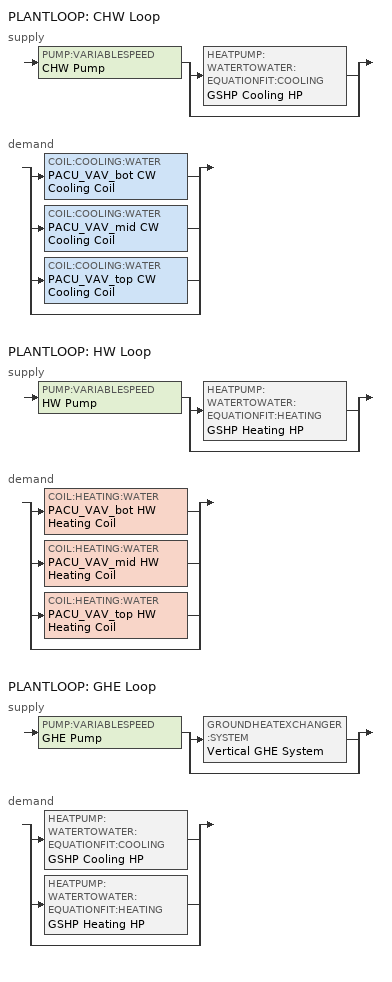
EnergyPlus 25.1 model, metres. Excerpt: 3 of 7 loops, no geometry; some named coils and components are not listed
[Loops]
PLANTLOOP 'CHW Loop'
 supply: PUMP:VARIABLESPEED 'CHW Pump' > split
  | HEATPUMP:WATERTOWATER:EQUATIONFIT:COOLING 'GSHP Cooling HP'
  | bypass
 demand: split
  | COIL:COOLING:WATER 'PACU_VAV_bot CW Cooling Coil'
  | COIL:COOLING:WATER 'PACU_VAV_mid CW Cooling Coil'
  | COIL:COOLING:WATER 'PACU_VAV_top CW Cooling Coil'
  | bypass
PLANTLOOP 'HW Loop'
 supply: PUMP:VARIABLESPEED 'HW Pump' > split
  | HEATPUMP:WATERTOWATER:EQUATIONFIT:HEATING 'GSHP Heating HP'
  | bypass
 demand: split
  | COIL:HEATING:WATER 'PACU_VAV_bot HW Heating Coil'
  | COIL:HEATING:WATER 'PACU_VAV_mid HW Heating Coil'
  | COIL:HEATING:WATER 'PACU_VAV_top HW Heating Coil'
  | bypass
PLANTLOOP 'GHE Loop'
 supply: PUMP:VARIABLESPEED 'GHE Pump' > split
  | GROUNDHEATEXCHANGER:SYSTEM 'Vertical GHE System'
  | bypass
 demand: split
  | HEATPUMP:WATERTOWATER:EQUATIONFIT:COOLING 'GSHP Cooling HP'
  | HEATPUMP:WATERTOWATER:EQUATIONFIT:HEATING 'GSHP Heating HP'
  | bypass
[SIZING:PLANT] Sizing Option=NonCoincident; Zone Timesteps in Averaging Window=1
Name | Loop Type | Design Loop Exit Temperature | Loop Design Temperature Difference
CHW Loop | Cooling | 7 | 5
HW Loop | Heating | 45 | 11
GHE Loop | Condenser | 30 | 5.5
[AirLoopHVAC:ReturnPlenum]
Name | Zone
FirstFloor_Plenum_Return | FirstFloor_Plenum
MidFloor_Plenum_Return | MidFloor_Plenum
[PUMP:VARIABLESPEED] Design Maximum Flow Rate=autosize; Design Pump Head=179352; Design Power Consumption=autosize; Motor Efficiency=0.9; Fraction of Motor Inefficiencies to Fluid Stream=0; Coefficient 1 of the Part Load Performance Curve=0; Coefficient 2 of the Part Load Performance Curve=1; Coefficient 3 of the Part Load Performance Curve=0; Coefficient 4 of the Part Load Performance Curve=0; Design Minimum Flow Rate=0; Pump Control Type=Intermittent; Design Power Sizing Method=PowerPerFlowPerPressure; Design Electric Power per Unit Flow Rate=348701.1; Design Shaft Power per Unit Flow Rate per Unit Head=1.28205; Design Minimum Flow Rate Fraction=0; EndUse Subcategory=General
CHW Pump; HW Pump; GHE Pump
[HEATPUMP:WATERTOWATER:EQUATIONFIT:HEATING]
GSHP Heating HP: Reference Load Side Flow Rate=autosize; Reference Source Side Flow Rate=autosize; Reference Heating Capacity=autosize; Reference Heating Power Consumption=autosize; Heating Capacity Curve=GSHP_HeatCap_QuadLinear; Heating Compressor Power Curve=GSHP_HeatPwr_QuadLinear; Reference Coefficient of Performance=7.5; Sizing Factor=1; Companion Cooling Heat Pump=GSHP Cooling HP
[HEATPUMP:WATERTOWATER:EQUATIONFIT:COOLING]
GSHP Cooling HP: Reference Load Side Flow Rate=autosize; Reference Source Side Flow Rate=autosize; Reference Cooling Capacity=autosize; Reference Cooling Power Consumption=autosize; Cooling Capacity Curve=GSHP_CoolCap_QuadLinear; Cooling Compressor Power Curve=GSHP_CoolPwr_QuadLinear; Reference Coefficient of Performance=8; Sizing Factor=1; Companion Heating Heat Pump=GSHP Heating HP
[PLANTLOOP] Fluid Type=Water; Maximum Loop Flow Rate=autosize; Minimum Loop Flow Rate=0; Plant Loop Volume=autosize; Load Distribution Scheme=Optimal; Plant Loop Demand Calculation Scheme=SingleSetpoint; Common Pipe Simulation=None; Pressure Simulation Type=None; Loop Circulation Time=2
Name | Plant Equipment Operation Scheme | Maximum Loop Temperature | Minimum Loop Temperature
CHW Loop | CHW Loop Operation Schemes | 25 | 2
HW Loop | HW Loop Operation Schemes | 60 | 10
GHE Loop | GHE Loop Operation Schemes | 40 | -5
[PLANTEQUIPMENTLIST]
CHW Equipment List: GSHP Cooling HP
HW Equipment List: GSHP Heating HP
GHE Equipment List: Vertical GHE System
[PLANTEQUIPMENTOPERATION:UNCONTROLLED]
GHE Uncontrolled Operation: Equipment List=GHE Equipment List
[PLANTEQUIPMENTOPERATION:COOLINGLOAD]
CHW Cooling Operation: Load Range 1 Lower Limit=0; Load Range 1 Upper Limit=1000000000; Range 1 Equipment List=CHW Equipment List
[PLANTEQUIPMENTOPERATION:HEATINGLOAD]
HW Heating Operation: Load Range 1 Lower Limit=0; Load Range 1 Upper Limit=1000000000; Range 1 Equipment List=HW Equipment List
[PLANTEQUIPMENTOPERATIONSCHEMES] Control Scheme 1 Schedule=ALWAYS_ON
Name | Control Scheme 1
CHW Loop Operation Schemes | CHW Cooling Operation
HW Loop Operation Schemes | HW Heating Operation
GHE Loop Operation Schemes | GHE Uncontrolled Operation
[EnergyManagementSystem:Program]
SET_Perimeter_top_ZN_3_Light_EMS_Program: SET Perimeter_top_ZN_3_LSr_IP =0.093*Perimeter_top_ZN_3_LSr/Perimeter_top_ZN_3_Area; IF (Perimeter_top_ZN_3_Occ_Sensor <= 0) && (Perimeter_top_ZN_3_LSr_IP >= 0.02); SET Perimeter_top_ZN_3_Light_Actuator = 0.02*Perimeter_top_ZN_3_Area/0.09290304; ELSE; SET Perimeter_top_ZN_3_Light_Actuator = NULL; ENDIF
SET_Perimeter_top_ZN_2_Light_EMS_Program: SET Perimeter_top_ZN_2_LSr_IP =0.093*Perimeter_top_ZN_2_LSr/Perimeter_top_ZN_2_Area; IF (Perimeter_top_ZN_2_Occ_Sensor <= 0) && (Perimeter_top_ZN_2_LSr_IP >= 0.02); SET Perimeter_top_ZN_2_Light_Actuator = 0.02*Perimeter_top_ZN_2_Area/0.09290304; ELSE; SET Perimeter_top_ZN_2_Light_Actuator = NULL; ENDIF
SET_Perimeter_top_ZN_1_Light_EMS_Program: SET Perimeter_top_ZN_1_LSr_IP =0.093*Perimeter_top_ZN_1_LSr/Perimeter_top_ZN_1_Area; IF (Perimeter_top_ZN_1_Occ_Sensor <= 0) && (Perimeter_top_ZN_1_LSr_IP >= 0.02); SET Perimeter_top_ZN_1_Light_Actuator = 0.02*Perimeter_top_ZN_1_Area/0.09290304; ELSE; SET Perimeter_top_ZN_1_Light_Actuator = NULL; ENDIF
SET_Perimeter_top_ZN_4_Light_EMS_Program: SET Perimeter_top_ZN_4_LSr_IP =0.093*Perimeter_top_ZN_4_LSr/Perimeter_top_ZN_4_Area; IF (Perimeter_top_ZN_4_Occ_Sensor <= 0) && (Perimeter_top_ZN_4_LSr_IP >= 0.02); SET Perimeter_top_ZN_4_Light_Actuator = 0.02*Perimeter_top_ZN_4_Area/0.09290304; ELSE; SET Perimeter_top_ZN_4_Light_Actuator = NULL; ENDIF
SET_Perimeter_bot_ZN_3_Light_EMS_Program: SET Perimeter_bot_ZN_3_LSr_IP =0.093*Perimeter_bot_ZN_3_LSr/Perimeter_bot_ZN_3_Area; IF (Perimeter_bot_ZN_3_Occ_Sensor <= 0) && (Perimeter_bot_ZN_3_LSr_IP >= 0.02); SET Perimeter_bot_ZN_3_Light_Actuator = 0.02*Perimeter_bot_ZN_3_Area/0.09290304; ELSE; SET Perimeter_bot_ZN_3_Light_Actuator = NULL; ENDIF
SET_Perimeter_bot_ZN_2_Light_EMS_Program: SET Perimeter_bot_ZN_2_LSr_IP =0.093*Perimeter_bot_ZN_2_LSr/Perimeter_bot_ZN_2_Area; IF (Perimeter_bot_ZN_2_Occ_Sensor <= 0) && (Perimeter_bot_ZN_2_LSr_IP >= 0.02); SET Perimeter_bot_ZN_2_Light_Actuator = 0.02*Perimeter_bot_ZN_2_Area/0.09290304; ELSE; SET Perimeter_bot_ZN_2_Light_Actuator = NULL; ENDIF
SET_Perimeter_bot_ZN_1_Light_EMS_Program: SET Perimeter_bot_ZN_1_LSr_IP =0.093*Perimeter_bot_ZN_1_LSr/Perimeter_bot_ZN_1_Area; IF (Perimeter_bot_ZN_1_Occ_Sensor <= 0) && (Perimeter_bot_ZN_1_LSr_IP >= 0.02); SET Perimeter_bot_ZN_1_Light_Actuator = 0.02*Perimeter_bot_ZN_1_Area/0.09290304; ELSE; SET Perimeter_bot_ZN_1_Light_Actuator = NULL; ENDIF
SET_Perimeter_bot_ZN_4_Light_EMS_Program: SET Perimeter_bot_ZN_4_LSr_IP =0.093*Perimeter_bot_ZN_4_LSr/Perimeter_bot_ZN_4_Area; IF (Perimeter_bot_ZN_4_Occ_Sensor <= 0) && (Perimeter_bot_ZN_4_LSr_IP >= 0.02); SET Perimeter_bot_ZN_4_Light_Actuator = 0.02*Perimeter_bot_ZN_4_Area/0.09290304; ELSE; SET Perimeter_bot_ZN_4_Light_Actuator = NULL; ENDIF
SET_Perimeter_mid_ZN_3_Light_EMS_Program: SET Perimeter_mid_ZN_3_LSr_IP =0.093*Perimeter_mid_ZN_3_LSr/Perimeter_mid_ZN_3_Area; IF (Perimeter_mid_ZN_3_Occ_Sensor <= 0) && (Perimeter_mid_ZN_3_LSr_IP >= 0.02); SET Perimeter_mid_ZN_3_Light_Actuator = 0.02*Perimeter_mid_ZN_3_Area/0.09290304; ELSE; SET Perimeter_mid_ZN_3_Light_Actuator = NULL; ENDIF
SET_Perimeter_mid_ZN_2_Light_EMS_Program: SET Perimeter_mid_ZN_2_LSr_IP =0.093*Perimeter_mid_ZN_2_LSr/Perimeter_mid_ZN_2_Area; IF (Perimeter_mid_ZN_2_Occ_Sensor <= 0) && (Perimeter_mid_ZN_2_LSr_IP >= 0.02); IF (DaylightSavings==0) && ((Hour < 7) || (Hour > 16)); SET Perimeter_mid_ZN_2_Light_Actuator = 0.02*Perimeter_mid_ZN_2_Area/0.09290304; ELSEIF (DaylightSavings==1) && ((Hour < 6) || (Hour > 15)); SET Perimeter_mid_ZN_2_Light_Actuator = 0.02*Perimeter_mid_ZN_2_Area/0.09290304; ELSE; SET Perimeter_mid_ZN_2_Light_Actuator = NULL; ENDIF; ELSE; SET Perimeter_mid_ZN_2_Light_Actuator = NULL; ENDIF
SET_Perimeter_mid_ZN_1_Light_EMS_Program: SET Perimeter_mid_ZN_1_LSr_IP =0.093*Perimeter_mid_ZN_1_LSr/Perimeter_mid_ZN_1_Area; IF (Perimeter_mid_ZN_1_Occ_Sensor <= 0) && (Perimeter_mid_ZN_1_LSr_IP >= 0.02); SET Perimeter_mid_ZN_1_Light_Actuator = 0.02*Perimeter_mid_ZN_1_Area/0.09290304; ELSE; SET Perimeter_mid_ZN_1_Light_Actuator = NULL; ENDIF
SET_Perimeter_mid_ZN_4_Light_EMS_Program: SET Perimeter_mid_ZN_4_LSr_IP =0.093*Perimeter_mid_ZN_4_LSr/Perimeter_mid_ZN_4_Area; IF (Perimeter_mid_ZN_4_Occ_Sensor <= 0) && (Perimeter_mid_ZN_4_LSr_IP >= 0.02); SET Perimeter_mid_ZN_4_Light_Actuator = 0.02*Perimeter_mid_ZN_4_Area/0.09290304; ELSE; SET Perimeter_mid_ZN_4_Light_Actuator = NULL; ENDIF
pacu_vav_bot_MAX_OA_FRAC: IF pacu_vav_bot_OA > pacu_vav_bot_OA_VRP; SET pacu_vav_bot_MAX_OA_FRAC = NULL; ELSE; IF pacu_vav_bot_SUPPLY_FLOW > 0; SET pacu_vav_bot_MAX_OA_FRAC =      0.9561 / pacu_vav_bot_SUPPLY_FLOW; ELSE; SET pacu_vav_bot_MAX_OA_FRAC = NULL; ENDIF; ENDIF
pacu_vav_mid_MAX_OA_FRAC: IF pacu_vav_mid_OA > pacu_vav_mid_OA_VRP; SET pacu_vav_mid_MAX_OA_FRAC = NULL; ELSE; IF pacu_vav_mid_SUPPLY_FLOW > 0; SET pacu_vav_mid_MAX_OA_FRAC =      0.9561 / pacu_vav_mid_SUPPLY_FLOW; ELSE; SET pacu_vav_mid_MAX_OA_FRAC = NULL; ENDIF; ENDIF
pacu_vav_top_MAX_OA_FRAC: IF pacu_vav_top_OA > pacu_vav_top_OA_VRP; SET pacu_vav_top_MAX_OA_FRAC = NULL; ELSE; IF pacu_vav_top_SUPPLY_FLOW > 0; SET pacu_vav_top_MAX_OA_FRAC =      0.9561 / pacu_vav_top_SUPPLY_FLOW; ELSE; SET pacu_vav_top_MAX_OA_FRAC = NULL; ENDIF; ENDIF
OA_BASED_OPTIMUM_START_EMS_Program: IF DaylightSavings==0 && DayOfWeek>1 && Hour==5 && OAT<23.9 && OAT>1.7; SET CLGSETP_SCH_Actuator = 26.7; SET HTGSETP_SCH_Actuator = 15.6; SET CLGSETP_SCH_w_SB_Actuator = 26.7; SET HTGSETP_SCH_w_SB_Actuator = 15.6; ELSEIF DaylightSavings==1 && DayOfWeek>1 && Hour==4 && OAT<23.9 && OAT>1.7; SET CLGSETP_SCH_Actuator = 26.7; SET HTGSETP_SCH_Actuator = 15.6; SET CLGSETP_SCH_w_SB_Actuator = 26.7; SET HTGSETP_SCH_w_SB_Actuator = 15.6; ELSE; SET CLGSETP_SCH_Actuator = NULL; SET HTGSETP_SCH_Actuator = NULL; SET CLGSETP_SCH_w_SB_Actuator = NULL; SET HTGSETP_SCH_w_SB_Actuator = NULL; ENDIF
[EnergyManagementSystem:GlobalVariable]
Wired_LTG
[EnergyManagementSystem:OutputVariable]
Wired_LTG: EMS Variable=Wired_LTG; Type of Data in Variable=Summed; Update Frequency=ZoneTimeStep; Units=J
[AvailabilityManager:NightCycle] Applicability Schedule=Always_On; Fan Schedule=HVACOperationSchd; Control Type=CycleOnAny; Thermostat Tolerance=1; Cycling Run Time Control Type=FixedRunTime; Cycling Run Time=1800
PACU_VAV_bot Availability Manager; PACU_VAV_mid Availability Manager; PACU_VAV_top Availability Manager
[SETPOINTMANAGER:SCHEDULED] Control Variable=Temperature
Name | Schedule | Setpoint Node or NodeList
CHW Loop Setpoint Manager | CHW Loop Temp Schedule | CHW Supply Outlet Node
HW Loop Setpoint Manager | HW Loop Temp Schedule | HW Supply Outlet Node
GHE Loop Setpoint Manager | GHE Loop Temp Schedule | GHE Supply Outlet Node
[Generator:PVWatts]
PV_module: PVWatts Version=5; DC System Capacity=32176.5; Module Type=Premium; Array Type=FixedOpenRack; System Losses=0.113; Array Geometry Type=TiltAzimuth; Tilt Angle=0; Azimuth Angle=180
[ElectricLoadCenter:Inverter:PVWatts]
PV_Inverter: DC to AC Size Ratio=1.2; Inverter Efficiency=0.96
[ElectricLoadCenter:Generators]
PV_Generator: Generator 1=PV_module; Generator 1 Rated Electric Power Output=32176.5; Generator 1 Availability Schedule=PV_SCH
[ElectricLoadCenter:Transformer]
Transformer 1: Availability Schedule=Always_On; Transformer Usage=PowerInFromGrid; Rated Capacity=45000; Phase=3; Conductor Material=Aluminum; Full Load Temperature Rise=150; Fraction of Eddy Current Losses=0.1; Performance Input Method=NominalEfficiency; Nameplate Efficiency=0.984; Per Unit Load for Nameplate Efficiency=0.35; Reference Temperature for Nameplate Efficiency=75; Consider Transformer Loss for Utility Cost=Yes; Meter 1=Wired_LTG_Electricity; Meter 2=Wired_INT_EQUIP
[ElectricLoadCenter:Distribution]
Generator: Generator List=PV_Generator; Generator Operation Scheme Type=Baseload; Electrical Buss Type=DirectCurrentWithInverter; Inverter=PV_Inverter
[Schedule:Compact]
PV_SCH; ALWAYS_ON: Through: 12/31, For: AllDays, Until: 24:00, 1
HVACOperationSchd: Through: 12/31, For: Weekdays SummerDesignDay, Until: 06:00, 0, Until: 22:00, 1, Until: 24:00, 0, For: Saturday WinterDesignDay, Until: 06:00, 0, Until: 18:00, 1, Until: 24:00, 0, For:Sunday Holidays AllOtherDays, Until: 24:00, 0
[SCHEDULE:COMPACT]
CHW Loop Temp Schedule: Through: 12/31, For: AllDays, Until: 24:00, 7
HW Loop Temp Schedule: Through: 12/31, For: AllDays, Until: 24:00, 45
GHE Loop Temp Schedule: Through: 12/31, For: AllDays, Until: 24:00, 22
[CURVE:QUADLINEAR] Minimum Value of w=0; Maximum Value of w=100; Minimum Value of x=0; Maximum Value of x=100; Minimum Value of y=0; Maximum Value of y=100; Minimum Value of z=0; Maximum Value of z=100; Input Unit Type for w=Dimensionless; Input Unit Type for x=Dimensionless; Input Unit Type for y=Dimensionless; Input Unit Type for z=Dimensionless
Name | Coefficient1 Constant | Coefficient2 w | Coefficient3 x | Coefficient4 y | Coefficient5 z
GSHP_CoolCap_QuadLinear | -1.52031 | 3.46626 | -1.32268 | 0.0939568 | 0.0389755
GSHP_CoolPwr_QuadLinear | -8.59564 | 0.962651 | 8.69489 | 0.0250146 | -0.201327
GSHP_HeatCap_QuadLinear | -3.33491 | -0.514519 | 4.51593 | 0.0179711 | 0.155798
GSHP_HeatPwr_QuadLinear | -8.93122 | 8.57036 | 1.29661 | -0.216292 | 0.0338624
